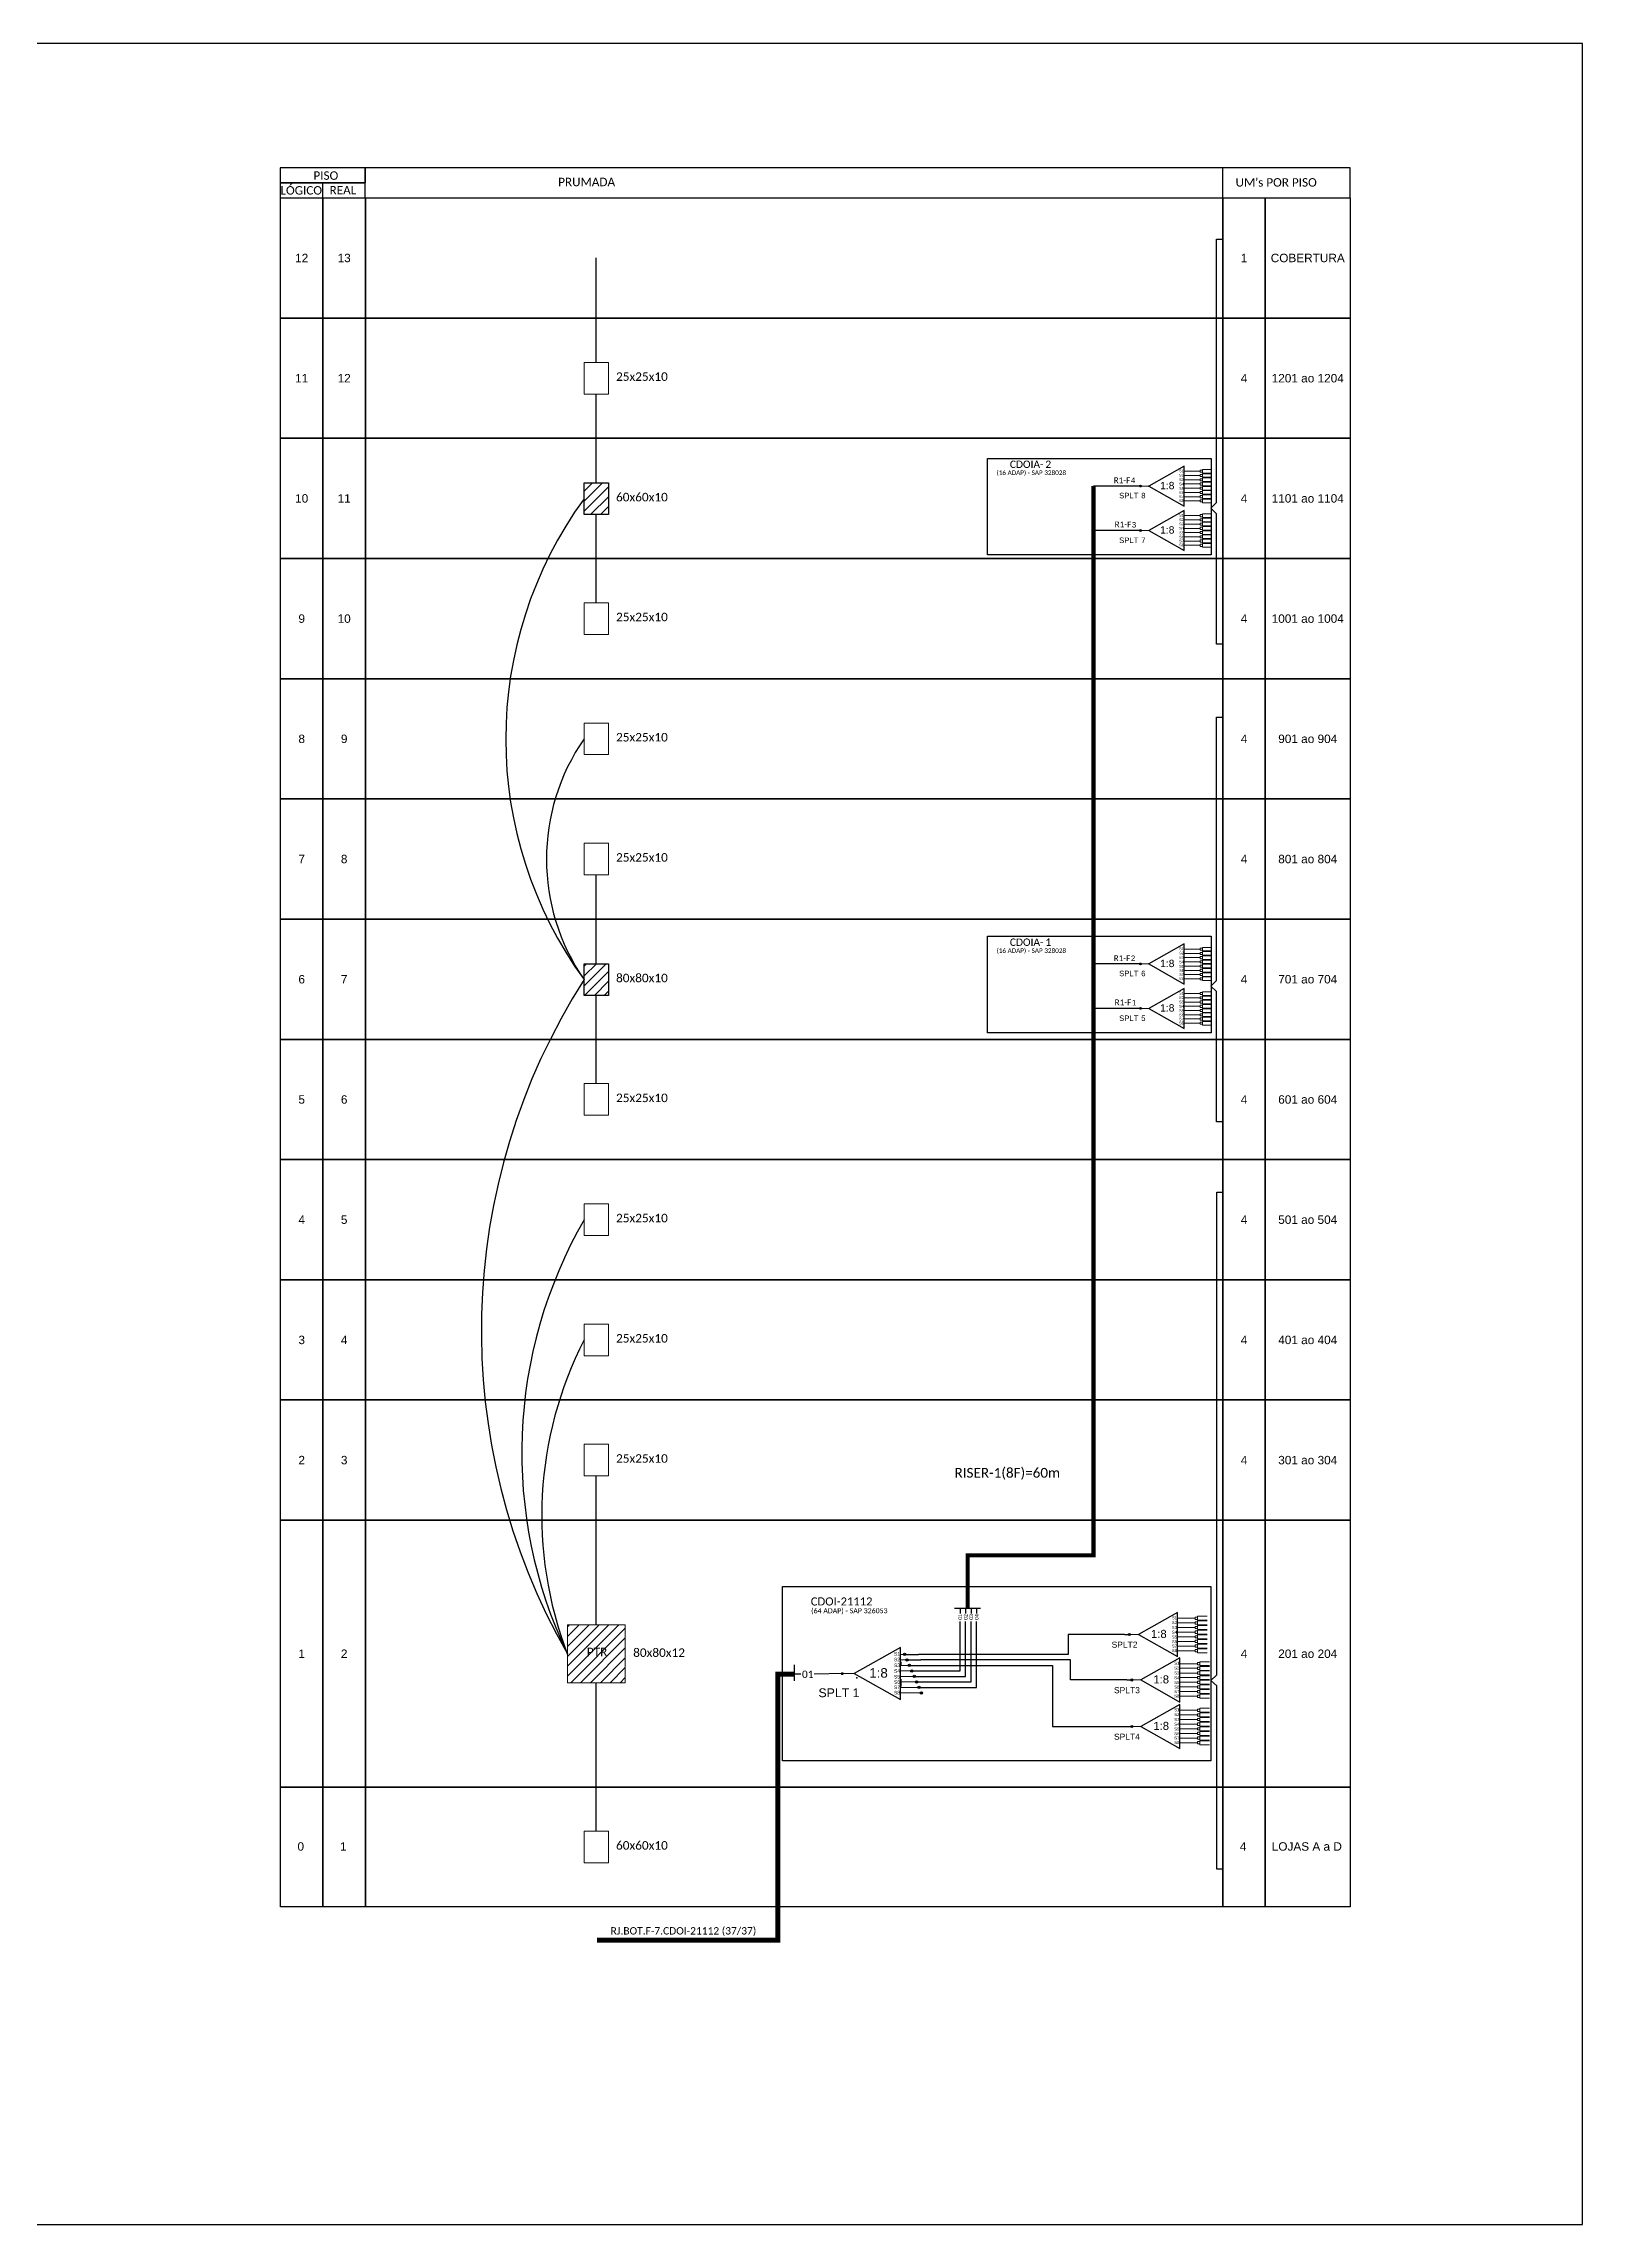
# Model space of a CAD drawing. Extents: x -89 to 749, y 705 to 1299.
# Drawn here: x 330 to 749, y 705 to 1299 of the extents above; entities that cross this region are included whole.
import ezdxf
from ezdxf.enums import TextEntityAlignment as Align

# ---------------------------------------------------------------- set-up
doc = ezdxf.new("R2010")
doc.units = 0
doc.styles.add('ARIAL', font='arial.ttf')
doc.styles.add('WMF-Calibri0', font='CALIBRI.TTF')
pattern_1 = [(45, (-725.4278, 84.8483), (-1.3470384, 1.3470384), [])]

# ---------------------------------------------------------------- blocks, each defined once
blk = doc.blocks.new('SPLT_1-8_SC-APC')
at = {"color": 1}
blk.add_lwpolyline([(-7.37, -2.1), (-17.04, -7.55), (-7.37, -13), (-7.37, -2.1)], dxfattribs=at)
at = {"color": 3, "lineweight": 0}
for points in [[(-2.99, -3.51), (-7.37, -3.51)], [(-7.37, -4.66), (-2.99, -4.66)], [(-2.41, -3.02), (-2.41, -4)], [(-2.41, -3.02), (0, -3.02)], [(-2.41, -4), (0, -4)], [(-2.41, -4.17), (-2.41, -5.16)], [(-2.41, -4.17), (0, -4.17)], [(-2.41, -5.16), (0, -5.16)], [(-2.41, -5.32), (-2.41, -6.31)], [(-2.41, -5.32), (0, -5.32)], [(-7.37, -5.82), (-2.99, -5.82)], [(-7.37, -6.97), (-2.99, -6.97)], [(-7.37, -8.12), (-2.99, -8.12)], [(-7.37, -9.28), (-2.99, -9.28)], [(-7.37, -10.43), (-2.99, -10.43)], [(-2.41, -6.31), (0, -6.31)], [(-2.41, -6.48), (-2.41, -7.46)], [(-2.41, -6.48), (0, -6.48)], [(-2.41, -7.46), (0, -7.46)], [(-2.41, -7.63), (-2.41, -8.62)], [(-2.41, -7.63), (0, -7.63)], [(-2.41, -8.62), (0, -8.62)], [(-2.41, -8.78), (-2.41, -9.77)], [(-2.41, -8.78), (0, -8.78)], [(-2.41, -9.77), (0, -9.77)], [(-2.41, -9.94), (-2.41, -10.92)], [(-2.41, -9.94), (0, -9.94)], [(-7.37, -11.58), (-2.99, -11.58)], [(-2.41, -10.92), (0, -10.92)], [(-2.41, -11.09), (-2.41, -12.08)], [(-2.41, -11.09), (0, -11.09)], [(-2.41, -12.08), (0, -12.08)]]:
    blk.add_lwpolyline(points, dxfattribs=at)
for points in [[(-2.99, -3.22), (-2.41, -3.22), (-2.41, -3.8), (-2.99, -3.8)], [(-2.99, -4.38), (-2.41, -4.38), (-2.41, -4.95), (-2.99, -4.95)], [(-2.99, -5.53), (-2.41, -5.53), (-2.41, -6.1), (-2.99, -6.1)], [(-2.99, -6.68), (-2.41, -6.68), (-2.41, -7.26), (-2.99, -7.26)], [(-2.99, -7.84), (-2.41, -7.84), (-2.41, -8.41), (-2.99, -8.41)], [(-2.99, -8.99), (-2.41, -8.99), (-2.41, -9.56), (-2.99, -9.56)], [(-2.99, -10.14), (-2.41, -10.14), (-2.41, -10.72), (-2.99, -10.72)], [(-2.99, -11.3), (-2.41, -11.3), (-2.41, -11.87), (-2.99, -11.87)]]:
    blk.add_lwpolyline(points, close=True, dxfattribs=at)
at = {"color": 1, "lineweight": 0}
blk.add_lwpolyline([(-17.04, -7.55), (-19.26, -7.55)], dxfattribs=at)
at = {"color": 1, "style": 'ARIAL'}
for s, height, p in [('S1', 0.75, (-8.74, -3.78)), ('S2', 0.75, (-8.74, -4.97)), ('1:8', 2, (-13.91, -8.4)), ('S3', 0.75, (-8.74, -6.18)), ('S4', 0.75, (-8.74, -7.36)), ('S5', 0.75, (-8.74, -8.57)), ('S6', 0.75, (-8.74, -9.69)), ('S7', 0.75, (-8.74, -10.78)), ('S8', 0.75, (-8.74, -11.9))]:
    blk.add_text(s, height=height, dxfattribs=at).set_placement(p)
blk = doc.blocks.new('SPLT_1-8_DIV_DIR')
h = blk.add_hatch(color=3)
h.dxf.hatch_style = 1
edge = h.paths.add_edge_path()
edge.add_arc((12.77, 4.04), 0.242, 0, 360)
h = blk.add_hatch(color=3)
h.dxf.hatch_style = 1
edge = h.paths.add_edge_path()
edge.add_arc((13.27, 2.88), 0.242, 0, 360)
h = blk.add_hatch(color=3)
h.dxf.hatch_style = 1
edge = h.paths.add_edge_path()
edge.add_arc((13.77, 1.73), 0.242, 0, 360)
h = blk.add_hatch(color=3)
h.dxf.hatch_style = 1
edge = h.paths.add_edge_path()
edge.add_arc((14.27, 0.58), 0.242, 0, 360)
h = blk.add_hatch(color=3)
h.dxf.hatch_style = 1
edge = h.paths.add_edge_path()
edge.add_arc((14.77, -0.58), 0.242, 0, 360)
h = blk.add_hatch(color=3)
h.dxf.hatch_style = 1
edge = h.paths.add_edge_path()
edge.add_arc((15.27, -1.73), 0.242, 0, 360)
h = blk.add_hatch(color=3)
h.dxf.hatch_style = 1
edge = h.paths.add_edge_path()
edge.add_arc((15.77, -2.88), 0.242, 0, 360)
h = blk.add_hatch(color=3)
h.dxf.hatch_style = 1
edge = h.paths.add_edge_path()
edge.add_arc((16.27, -4.04), 0.242, 0, 360)
at = {"color": 1}
blk.add_lwpolyline([(11.89, 5.45), (2.22, 0), (11.89, -5.45), (11.89, 5.45)], dxfattribs=at)
at = {"color": 1, "lineweight": 0}
blk.add_lwpolyline([(2.22, 0), (0, 0)], dxfattribs=at)
at = {"color": 7, "lineweight": 0}
for points in [[(12.77, 4.04), (11.89, 4.04)], [(11.89, 2.88), (13.27, 2.88)], [(11.89, 1.73), (13.77, 1.73)], [(11.89, 0.58), (14.27, 0.58)], [(11.89, -0.58), (14.77, -0.58)], [(11.89, -1.73), (15.27, -1.73)], [(11.89, -2.88), (15.77, -2.88)], [(11.89, -4.04), (16.27, -4.04)]]:
    blk.add_lwpolyline(points, dxfattribs=at)
at = {"color": 3}
for centre in [(12.77, 4.04), (13.27, 2.88), (13.77, 1.73), (14.27, 0.58), (14.77, -0.58), (15.27, -1.73), (15.77, -2.88), (16.27, -4.04)]:
    blk.add_circle(centre, 0.242, dxfattribs=at)
at = {"color": 1, "style": 'ARIAL'}
for s, height, p in [('1:8', 2, (5.35, -0.85)), ('S1', 0.75, (10.52, 3.77)), ('S2', 0.75, (10.52, 2.58)), ('S3', 0.75, (10.52, 1.37)), ('S4', 0.75, (10.52, 0.19)), ('S5', 0.75, (10.52, -1.02)), ('S6', 0.75, (10.52, -2.14)), ('S7', 0.75, (10.52, -3.24)), ('S8', 0.75, (10.52, -4.36))]:
    blk.add_text(s, height=height, dxfattribs=at).set_placement(p)

msp = doc.modelspace()

# ---------------------------------------------------------------- hatches: boundary and pattern name
h = msp.add_hatch()
h.set_pattern_fill('ANSI31', color=1, scale=0.6)
h.set_pattern_definition(pattern_1)
h.paths.add_polyline_path([(480.57, 1179.37), (477.26, 1179.37), (477.26, 1170.75), (483.88, 1170.75), (483.88, 1179.37)])
h = msp.add_hatch(color=3)
h.dxf.hatch_style = 1
edge = h.paths.add_edge_path()
edge.add_arc((628.85, 1178.51), 0.256, 0, 360)
h = msp.add_hatch(color=3)
h.dxf.hatch_style = 1
edge = h.paths.add_edge_path()
edge.add_arc((628.85, 1166.41), 0.256, 0, 360)
h = msp.add_hatch()
h.set_pattern_fill('ANSI31', color=1, scale=0.6)
h.set_pattern_definition(pattern_1)
h.paths.add_polyline_path([(480.57, 1048.39), (477.26, 1048.39), (477.26, 1039.77), (483.88, 1039.77), (483.88, 1048.39)])
h = msp.add_hatch(color=3)
h.dxf.hatch_style = 1
edge = h.paths.add_edge_path()
edge.add_arc((628.85, 1048.33), 0.256, 0, 360)
h = msp.add_hatch(color=3)
h.dxf.hatch_style = 1
edge = h.paths.add_edge_path()
edge.add_arc((628.85, 1036.24), 0.256, 0, 360)
h = msp.add_hatch()
h.set_pattern_fill('ANSI31', color=1, scale=0.6)
h.set_pattern_definition([(45, (-303.9378, 3539.6166), (-1.3470384, 1.3470384), [])])
h.paths.add_polyline_path([(488.47, 852.55), (488.47, 868.36), (472.67, 868.36), (472.67, 852.55)])
h.paths.add_polyline_path([(477.4, 859.19), (484.21, 859.19), (484.21, 862.66), (477.4, 862.66)], flags=24)
h = msp.add_hatch(color=3)
h.dxf.hatch_style = 1
edge = h.paths.add_edge_path()
edge.add_arc((625.81, 865.7), 0.282, 0, 360)
h = msp.add_hatch(color=3)
h.dxf.hatch_style = 1
edge = h.paths.add_edge_path()
edge.add_arc((547.57, 855.03), 0.41, 0, 360)
h = msp.add_hatch(color=3)
h.dxf.hatch_style = 1
edge = h.paths.add_edge_path()
edge.add_arc((626.46, 853.31), 0.282, 0, 360)
h = msp.add_hatch(color=3)
h.dxf.hatch_style = 1
edge = h.paths.add_edge_path()
edge.add_arc((626.46, 840.63), 0.282, 0, 360)

# ---------------------------------------------------------------- linework, layer by layer
at = {"color": 5}
for p, q in [((578.17, 872.91), (585.27, 872.91)), ((564.58, 860.29), (568.32, 860.29)), ((609.79, 858.79), (568.97, 858.79)), ((609.79, 853.31), (609.79, 858.79)), ((625.15, 853.31), (609.79, 853.31))]:
    msp.add_line(p, q, dxfattribs=at)
for points in [[(-89.32, 705.02), (749.25, 705.02), (749.25, 1299.02), (-89.32, 1299.02), (-89.32, 705.02)], [(417.61, 1257.01), (685.98, 1257.01), (685.98, 1265.23), (417.61, 1265.23), (417.61, 1265.23), (417.61, 1261.12)], [(651.23, 1257.01), (651.23, 1265.23)], [(406.04, 1257.01), (406.04, 1261.12)], [(563.5, 858.22), (563.5, 857.33)]]:
    msp.add_lwpolyline(points)
for points in [[(394.46, 1261.12), (417.61, 1261.12), (417.61, 1265.23), (394.46, 1265.23)], [(394.46, 1257.01), (417.61, 1257.01), (417.61, 1261.12), (394.46, 1261.12)], [(394.5, 1257.01), (406.07, 1257.01), (406.07, 1224.27), (394.5, 1224.27)], [(406.07, 1257.01), (417.64, 1257.01), (417.64, 1224.27), (406.07, 1224.27)], [(417.64, 1257.01), (651.26, 1257.01), (651.26, 1224.27), (417.64, 1224.27)], [(651.26, 1257.01), (662.83, 1257.01), (662.83, 1224.27), (651.26, 1224.27)], [(662.83, 1257.01), (685.98, 1257.01), (685.98, 1224.27), (662.83, 1224.27)], [(394.5, 1224.27), (406.07, 1224.27), (406.07, 1191.52), (394.5, 1191.52)], [(406.07, 1224.27), (417.64, 1224.27), (417.64, 1191.52), (406.07, 1191.52)], [(417.64, 1224.27), (651.26, 1224.27), (651.26, 1191.52), (417.64, 1191.52)], [(651.26, 1224.27), (662.83, 1224.27), (662.83, 1191.52), (651.26, 1191.52)], [(662.83, 1224.27), (685.98, 1224.27), (685.98, 1191.52), (662.83, 1191.52)], [(394.5, 1191.52), (406.07, 1191.52), (406.07, 1158.78), (394.5, 1158.78)], [(406.07, 1191.52), (417.64, 1191.52), (417.64, 1158.78), (406.07, 1158.78)], [(417.64, 1191.52), (651.26, 1191.52), (651.26, 1158.78), (417.64, 1158.78)], [(651.26, 1191.52), (662.83, 1191.52), (662.83, 1158.78), (651.26, 1158.78)], [(662.83, 1191.52), (685.98, 1191.52), (685.98, 1158.78), (662.83, 1158.78)], [(394.5, 1158.78), (406.07, 1158.78), (406.07, 1126.03), (394.5, 1126.03)], [(406.07, 1158.78), (417.64, 1158.78), (417.64, 1126.03), (406.07, 1126.03)], [(417.64, 1158.78), (651.26, 1158.78), (651.26, 1126.03), (417.64, 1126.03)], [(651.26, 1158.78), (662.83, 1158.78), (662.83, 1126.03), (651.26, 1126.03)], [(662.83, 1158.78), (685.98, 1158.78), (685.98, 1126.03), (662.83, 1126.03)], [(394.5, 1126.03), (406.07, 1126.03), (406.07, 1093.29), (394.5, 1093.29)], [(406.07, 1126.03), (417.64, 1126.03), (417.64, 1093.29), (406.07, 1093.29)], [(417.64, 1126.03), (651.26, 1126.03), (651.26, 1093.29), (417.64, 1093.29)], [(651.26, 1126.03), (662.83, 1126.03), (662.83, 1093.29), (651.26, 1093.29)], [(662.83, 1126.03), (685.98, 1126.03), (685.98, 1093.29), (662.83, 1093.29)], [(394.5, 1093.29), (406.07, 1093.29), (406.07, 1060.55), (394.5, 1060.55)], [(406.07, 1093.29), (417.64, 1093.29), (417.64, 1060.55), (406.07, 1060.55)], [(417.64, 1093.29), (651.26, 1093.29), (651.26, 1060.55), (417.64, 1060.55)], [(651.26, 1093.29), (662.83, 1093.29), (662.83, 1060.55), (651.26, 1060.55)], [(662.83, 1093.29), (685.98, 1093.29), (685.98, 1060.55), (662.83, 1060.55)], [(394.5, 1060.55), (406.07, 1060.55), (406.07, 1027.8), (394.5, 1027.8)], [(406.07, 1060.55), (417.64, 1060.55), (417.64, 1027.8), (406.07, 1027.8)], [(417.64, 1060.55), (651.26, 1060.55), (651.26, 1027.8), (417.64, 1027.8)], [(651.26, 1060.55), (662.83, 1060.55), (662.83, 1027.8), (651.26, 1027.8)], [(662.83, 1060.55), (685.98, 1060.55), (685.98, 1027.8), (662.83, 1027.8)], [(394.5, 1027.8), (406.07, 1027.8), (406.07, 995.06), (394.5, 995.06)], [(406.07, 1027.8), (417.64, 1027.8), (417.64, 995.06), (406.07, 995.06)], [(417.64, 1027.8), (651.26, 1027.8), (651.26, 995.06), (417.64, 995.06)], [(651.26, 1027.8), (662.83, 1027.8), (662.83, 995.06), (651.26, 995.06)], [(662.83, 1027.8), (685.98, 1027.8), (685.98, 995.06), (662.83, 995.06)], [(394.5, 995.06), (406.07, 995.06), (406.07, 962.32), (394.5, 962.32)], [(406.07, 995.06), (417.64, 995.06), (417.64, 962.32), (406.07, 962.32)], [(417.64, 995.06), (651.26, 995.06), (651.26, 962.32), (417.64, 962.32)], [(651.26, 995.06), (662.83, 995.06), (662.83, 962.32), (651.26, 962.32)], [(662.83, 995.06), (685.98, 995.06), (685.98, 962.32), (662.83, 962.32)], [(394.5, 962.32), (406.07, 962.32), (406.07, 929.57), (394.5, 929.57)], [(406.07, 962.32), (417.64, 962.32), (417.64, 929.57), (406.07, 929.57)], [(417.64, 962.32), (651.26, 962.32), (651.26, 929.57), (417.64, 929.57)], [(651.26, 962.32), (662.83, 962.32), (662.83, 929.57), (651.26, 929.57)], [(662.83, 962.32), (685.98, 962.32), (685.98, 929.57), (662.83, 929.57)], [(394.5, 929.57), (406.07, 929.57), (406.07, 896.83), (394.5, 896.83)], [(406.07, 929.57), (417.64, 929.57), (417.64, 896.83), (406.07, 896.83)], [(417.64, 929.57), (651.26, 929.57), (651.26, 896.83), (417.64, 896.83)], [(651.26, 929.57), (662.83, 929.57), (662.83, 896.83), (651.26, 896.83)], [(662.83, 929.57), (685.98, 929.57), (685.98, 896.83), (662.83, 896.83)], [(394.5, 896.83), (406.07, 896.83), (406.07, 824.08), (394.5, 824.08)], [(406.07, 896.83), (417.64, 896.83), (417.64, 824.08), (406.07, 824.08)], [(417.64, 896.83), (651.26, 896.83), (651.26, 824.08), (417.64, 824.08)], [(651.26, 896.83), (662.83, 896.83), (662.83, 824.08), (651.26, 824.08)], [(662.83, 896.83), (685.98, 896.83), (685.98, 824.08), (662.83, 824.08)], [(394.5, 824.08), (406.07, 824.08), (406.07, 791.53), (394.5, 791.53)], [(406.07, 824.08), (417.64, 824.08), (417.64, 791.53), (406.07, 791.53)], [(417.64, 824.08), (651.26, 824.08), (651.26, 791.53), (417.64, 791.53)], [(651.26, 824.08), (662.83, 824.08), (662.83, 791.53), (651.26, 791.53)], [(662.83, 824.08), (685.98, 824.08), (685.98, 791.53), (662.83, 791.53)]]:
    msp.add_lwpolyline(points, close=True)
at = {"color": 3}
for points in [[(651.19, 1135.48), (649.54, 1135.48), (649.54, 1170.98), (647.97, 1172.49), (649.54, 1174), (649.54, 1245.72), (651.19, 1245.72)], [(480.57, 1212.2), (480.57, 1240.64)], [(480.57, 1179.37), (480.57, 1203.58)], [(480.57, 1146.72), (480.57, 1170.75)], [(651.19, 1005.3), (649.54, 1005.3), (649.54, 1040.81), (647.97, 1042.31), (649.54, 1043.82), (649.54, 1115.55), (651.19, 1115.55)], [(480.57, 1048.39), (480.57, 1072.61)], [(480.57, 1015.74), (480.57, 1039.77)], [(651.27, 801.77), (649.62, 801.77), (649.62, 851.68), (648.05, 853.19), (649.62, 854.7), (649.62, 986.14), (651.27, 986.14)], [(480.57, 868.36), (480.57, 908.89)], [(624.5, 865.7), (625.81, 865.7)], [(480.57, 812.12), (480.57, 852.55)], [(536.33, 854.9), (534.56, 854.9)], [(547.98, 855.04), (539.96, 854.91)]]:
    msp.add_lwpolyline(points, dxfattribs=at)
at = {"color": 0, "lineweight": 0}
for points in [[(477.26, 1212.2), (483.88, 1212.2), (483.88, 1203.58), (477.26, 1203.58)], [(477.26, 1146.72), (483.88, 1146.72), (483.88, 1138.1), (477.26, 1138.1)], [(477.26, 1113.97), (483.88, 1113.97), (483.88, 1105.35), (477.26, 1105.35)], [(477.26, 1081.23), (483.88, 1081.23), (483.88, 1072.61), (477.26, 1072.61)], [(477.26, 1015.74), (483.88, 1015.74), (483.88, 1007.12), (477.26, 1007.12)], [(477.26, 983), (483.88, 983), (483.88, 974.38), (477.26, 974.38)], [(477.26, 950.25), (483.88, 950.25), (483.88, 941.63), (477.26, 941.63)], [(477.26, 917.51), (483.88, 917.51), (483.88, 908.89), (477.26, 908.89)], [(477.26, 812.12), (483.88, 812.12), (483.88, 803.5), (477.26, 803.5)]]:
    msp.add_lwpolyline(points, close=True, dxfattribs=at)
at = {"color": 1}
for points in [[(648.11, 1162.16), (648.11, 1162.16), (648.11, 1159.79), (587.15, 1159.79), (587.15, 1186.05), (594.98, 1186.05)], [(648.11, 1031.98), (648.11, 1031.98), (648.11, 1029.61), (587.15, 1029.61), (587.15, 1055.88), (594.98, 1055.88)], [(534.56, 853.04), (534.56, 857.41)], [(563.5, 853.57), (563.5, 851.5)]]:
    msp.add_lwpolyline(points, dxfattribs=at)
for points in [[(587.15, 1186.05), (648.11, 1186.05), (648.11, 1159.79), (587.15, 1159.79)], [(477.26, 1179.37), (483.88, 1179.37), (483.88, 1170.75), (477.26, 1170.75)], [(587.15, 1055.88), (648.11, 1055.88), (648.11, 1029.61), (587.15, 1029.61)], [(477.26, 1048.39), (483.88, 1048.39), (483.88, 1039.77), (477.26, 1039.77)], [(531.29, 878.73), (648.05, 878.73), (648.05, 831.26), (531.29, 831.26)]]:
    msp.add_lwpolyline(points, close=True, dxfattribs=at)
at = {"color": 5, "const_width": 1.1}
msp.add_lwpolyline([(616.03, 1178.51), (616.03, 887.27), (581.72, 887.27), (581.72, 872.91)], dxfattribs=at)
at = {"color": 5}
for points in [[(628.85, 1178.51), (616.03, 1178.51)], [(628.85, 1166.41), (616.03, 1166.41)], [(628.85, 1048.33), (616.03, 1048.33)], [(628.85, 1036.24), (616.03, 1036.24)], [(566.84, 855.79), (579.7, 855.79), (579.7, 869.2)], [(567.49, 854.29), (581.2, 854.29), (581.2, 869.2)], [(568.14, 852.79), (582.7, 852.79), (582.7, 869.2)], [(568.79, 851.3), (584.2, 851.3), (584.2, 869.2)], [(579.7, 872.91), (579.7, 871.46)], [(581.2, 872.91), (581.2, 871.46)], [(582.7, 872.91), (582.7, 871.46)], [(584.2, 872.91), (584.2, 871.46)], [(624.5, 865.7), (609.14, 865.7), (609.14, 860.29), (568.32, 860.29)], [(564.27, 860.34), (564.26, 860.34)], [(565.23, 858.79), (568.97, 858.79)], [(566.19, 857.29), (604.9, 857.29), (604.9, 840.63), (626.18, 840.63)]]:
    msp.add_lwpolyline(points, dxfattribs=at)
at = {"color": 1, "lineweight": 0}
msp.add_lwpolyline([(472.67, 868.36), (488.47, 868.36), (488.47, 852.55), (472.67, 852.55)], close=True, dxfattribs=at)
at = {"color": 1, "const_width": 1.36}
msp.add_lwpolyline([(534.56, 854.9), (530, 854.9), (530, 782.41), (480.73, 782.41)], dxfattribs=at)
at = {"color": 2}
msp.add_lwpolyline([(625.15, 853.31), (626.46, 853.31)], dxfattribs=at)
at = {"color": 3}
for centre, radius in [((628.85, 1178.51), 0.256), ((628.85, 1166.41), 0.256), ((628.85, 1048.33), 0.256), ((628.85, 1036.24), 0.256), ((625.81, 865.7), 0.282), ((626.46, 853.31), 0.282), ((626.46, 840.63), 0.282)]:
    msp.add_circle(centre, radius, dxfattribs=at)
for centre, radius, start, end in [((566.96, 1109.57), 111.07, 143.8696, 216.1304), ((524.4, 1076.87), 57.43, 145.17993, 214.82007), ((626.32, 948.48), 177.08, 147.32592, 209.80913), ((587.24, 915.21), 126.98, 150.00794, 205.54382), ((570.66, 898.06), 104.96, 152.85686, 200.99393)]:
    msp.add_arc(centre, radius, start, end, dxfattribs=at)
for p in [(394.5, 1224.27), (394.5, 1191.52), (631.08, 1178.51), (394.5, 1158.78), (394.5, 1126.03), (394.5, 1093.29), (394.5, 1060.55), (631.08, 1048.33), (394.5, 1027.8), (394.5, 995.06), (394.5, 962.32), (394.5, 929.57), (394.5, 896.83), (551.54, 853.85), (394.5, 824.08)]:
    msp.add_point(p)

# ---------------------------------------------------------------- block references
for p in [(648.11, 1186.05), (648.11, 1173.96), (648.11, 1055.88), (648.11, 1043.78)]:
    msp.add_blockref('SPLT_1-8_SC-APC', p, dxfattribs=at)
at = {"color": 3, "xscale": 1.1, "yscale": 1.1, "zscale": 1.1}
for p in [(647, 874), (647.65, 861.61), (647.65, 848.94)]:
    msp.add_blockref('SPLT_1-8_SC-APC', p, dxfattribs=at)
at = {"xscale": 1.3, "yscale": 1.3, "zscale": 1.3}
msp.add_blockref('SPLT_1-8_DIV_DIR', (547.98, 855.04), dxfattribs=at)

# ---------------------------------------------------------------- texts
at = {"style": 'WMF-Calibri0'}
for s, height, p in [('  LÓGICO', 2.3, (392.88, 1257.9)), ('     PISO', 2.3, (399.43, 1261.93)), ('    REAL', 2.3, (404.64, 1257.96)), ('PRUMADA', 2.3, (470.17, 1260.19)), ("UM's POR PISO", 2.3, (654.75, 1260.07)), ('25x25x10', 2.317, (485.94, 1207.17)), ('60x60x10', 2.317, (485.94, 1174.34)), ('25x25x10', 2.317, (485.94, 1141.69)), ('25x25x10', 2.317, (485.94, 1108.94)), ('25x25x10', 2.317, (485.94, 1076.2)), ('80x80x10', 2.317, (485.94, 1043.36)), ('25x25x10', 2.317, (485.94, 1010.71)), ('25x25x10', 2.317, (485.94, 977.97)), ('25x25x10', 2.317, (485.94, 945.22)), ('25x25x10', 2.317, (485.94, 912.48)), ('PTR', 2.317, (477.98, 859.78)), ('80x80x12', 2.317, (490.61, 859.6)), ('01', 2, (536.6, 853.86)), ('60x60x10', 2.317, (485.94, 807.09))]:
    msp.add_text(s, height=height, dxfattribs=at).set_placement(p)
at = {"style": 'ARIAL'}
for s, p in [('12', (400.29, 1240.64)), ('13', (411.86, 1240.64)), ('1', (657.05, 1240.64)), ('COBERTURA', (674.41, 1240.64)), ('11', (400.29, 1207.89)), ('12', (411.86, 1207.89)), ('4', (657.05, 1207.89)), ('1201 ao 1204', (674.41, 1207.89)), ('10', (400.29, 1175.15)), ('11', (411.86, 1175.15)), ('4', (657.05, 1175.15)), ('1101 ao 1104', (674.41, 1175.15)), ('9', (400.29, 1142.41)), ('10', (411.86, 1142.41)), ('4', (657.05, 1142.41)), ('1001 ao 1004', (674.41, 1142.41)), ('8', (400.29, 1109.66)), ('9', (411.86, 1109.66)), ('4', (657.05, 1109.66)), ('901 ao 904', (674.41, 1109.66)), ('7', (400.29, 1076.92)), ('8', (411.86, 1076.92)), ('4', (657.05, 1076.92)), ('801 ao 804', (674.41, 1076.92)), ('6', (400.29, 1044.18)), ('7', (411.86, 1044.18)), ('4', (657.05, 1044.18)), ('701 ao 704', (674.41, 1044.18)), ('5', (400.29, 1011.43)), ('6', (411.86, 1011.43)), ('4', (657.05, 1011.43)), ('601 ao 604', (674.41, 1011.43)), ('4', (400.29, 978.69)), ('5', (411.86, 978.69)), ('4', (657.05, 978.69)), ('501 ao 504', (674.41, 978.69)), ('3', (400.29, 945.94)), ('4', (411.86, 945.94)), ('4', (657.05, 945.94)), ('401 ao 404', (674.41, 945.94)), ('2', (400.29, 913.2)), ('3', (411.86, 913.2)), ('4', (657.05, 913.2)), ('301 ao 304', (674.41, 913.2)), ('1', (400.29, 860.46)), ('2', (411.86, 860.46)), ('4', (657.05, 860.46)), ('201 ao 204', (674.41, 860.46)), ('0', (400.04, 807.96)), ('1', (411.61, 807.96)), ('4', (656.8, 807.96)), ('LOJAS A a D', (674.16, 807.96))]:
    msp.add_text(s, height=2.3, dxfattribs=at).set_placement(p, align=Align.MIDDLE_CENTER)
at = {"color": 1, "style": 'WMF-Calibri0'}
for s, height, p in [('(16 ADAP) - SAP 328028', 1.25, (599.09, 1181.52)), ('(16 ADAP) - SAP 328028', 1.25, (599.09, 1051.34)), ('(64 ADAP) - SAP 326053', 1.375, (549.52, 871.48))]:
    msp.add_text(s, height=height, dxfattribs=at).set_placement(p, align=Align.CENTER)
for s, height, p in [('CDOIA-', 2, (593.24, 1183.44)), ('2', 2, (602.92, 1183.44)), ('CDOIA-', 2, (593.24, 1053.27)), ('1', 2, (602.92, 1053.27)), ('CDOI-21112', 2.2, (539, 873.6)), ('RJ.BOT.F-7.CDOI-21112 (37/37)', 2, (484.46, 783.98))]:
    msp.add_text(s, height=height, dxfattribs=at).set_placement(p)
at = {"color": 5, "style": 'WMF-Calibri0'}
for s, height, p in [('R1-F', 1.6, (621.54, 1179.29)), ('R1-F', 1.6, (621.81, 1167.25)), ('R1-F', 1.6, (621.54, 1049.12)), ('R1-F', 1.6, (621.81, 1037.07)), ('RISER-1(8F)=60m', 2.6457, (578.15, 908.42))]:
    msp.add_text(s, height=height, dxfattribs=at).set_placement(p)
at = {"color": 7, "style": 'ARIAL'}
for s, p in [('SPLT', (625.64, 1175.17)), ('8', (629.63, 1175.17)), ('SPLT', (625.64, 1162.99)), ('7', (629.63, 1162.99)), ('SPLT', (625.64, 1045)), ('6', (629.63, 1045)), ('SPLT', (625.64, 1032.81)), ('5', (629.63, 1032.81))]:
    msp.add_text(s, height=1.5, dxfattribs=at).set_placement(p, align=Align.CENTER)
at = {"color": 5, "style": 'ARIAL'}
for s, p in [('4', (626.82, 1179.32)), ('3', (627.09, 1167.22)), ('2', (626.82, 1049.14)), ('1', (627.09, 1037.04))]:
    msp.add_text(s, height=1.5, dxfattribs=at).set_placement(p, align=Align.CENTER)
at = {"style": 'ARIAL'}
for s, p in [('01', (579.72, 870.47)), ('02', (581.21, 870.47)), ('03', (582.71, 870.47)), ('04', (584.21, 870.47))]:
    msp.add_text(s, height=0.992, rotation=90, dxfattribs=at).set_placement(p, align=Align.MIDDLE_CENTER)
for s, p in [('SPLT2', (624.5, 862.1)), ('SPLT3', (625.15, 849.71)), ('SPLT4', (625.15, 837.04))]:
    msp.add_text(s, height=1.65, dxfattribs=at).set_placement(p, align=Align.CENTER)
at = {"color": 7, "style": 'ARIAL'}
msp.add_text('SPLT 1', height=2.4, dxfattribs=at).set_placement((541.09, 848.63))

doc.saveas('drawing.dxf')
